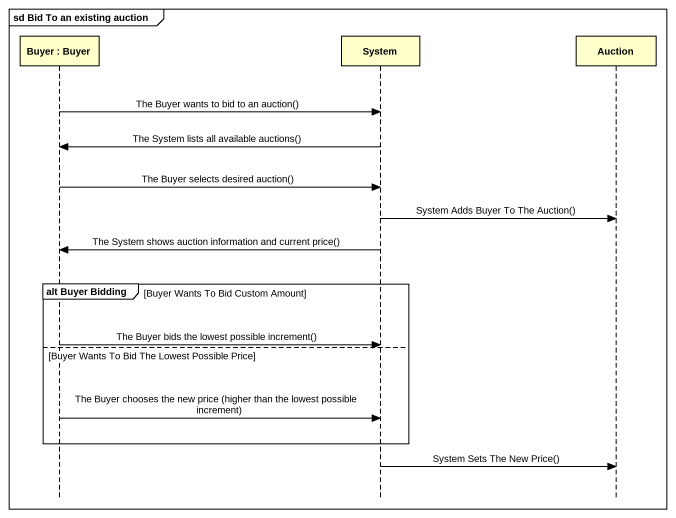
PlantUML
@startuml
mainframe sd Bid To an existing auction
hide footbox
participant "Buyer : Buyer" as Buyer
participant System
participant Auction

Buyer -> System : The Buyer wants to bid to an auction()
System -> Buyer : The System lists all available auctions()
Buyer -> System : The Buyer selects desired auction()
System -> Auction : System Adds Buyer To The Auction()
System -> Buyer : The System shows auction information and current price()
group alt Buyer Bidding [Buyer Wants To Bid Custom Amount]
  Buyer -> System : The Buyer bids the lowest possible increment()
else Buyer Wants To Bid The Lowest Possible Price
  Buyer -> System : The Buyer chooses the new price (higher than the lowest possible increment)
end
System -> Auction : System Sets The New Price()
@enduml
